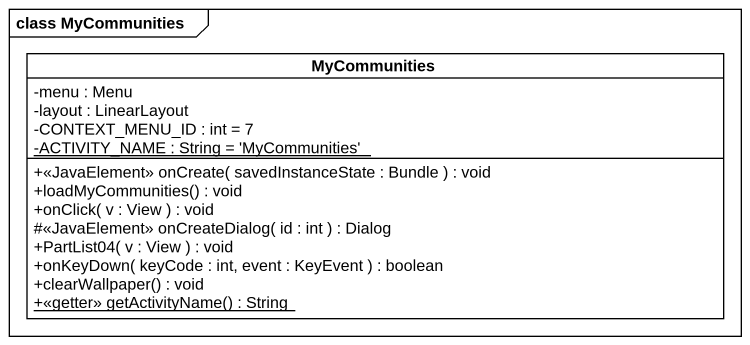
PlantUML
@startuml
mainframe class MyCommunities
hide circle
hide empty members
skinparam classAttributeIconSize 0
class MyCommunities {
  -menu : Menu
  -layout : LinearLayout
  -CONTEXT_MENU_ID : int = 7
  {static} -ACTIVITY_NAME : String = 'MyCommunities'
  +<<JavaElement>> onCreate( savedInstanceState : Bundle ) : void
  +loadMyCommunities() : void
  +onClick( v : View ) : void
  #<<JavaElement>> onCreateDialog( id : int ) : Dialog
  +PartList04( v : View ) : void
  +onKeyDown( keyCode : int, event : KeyEvent ) : boolean
  +clearWallpaper() : void
  {static} +<<getter>> getActivityName() : String
}
@enduml
